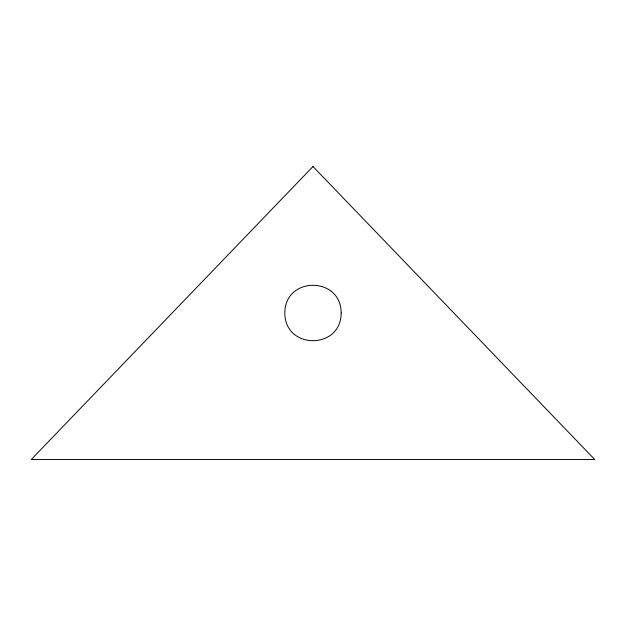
<?xml version="1.0" encoding="UTF-8"?>
<svg xmlns="http://www.w3.org/2000/svg" width="626" height="626" viewBox="0 0 626 626"><rect width="100%" height="100%" fill="white"/><g stroke="black" fill="none" stroke-linecap="round" stroke-linejoin="round"><path stroke-width="0.94" d="M341.162 313.008C341.139 349.934 284.877 349.926 284.814 313.008C284.853 276.066 341.17 276.058 341.162 313.008M312.992 166.524L31.3 459.476L594.7 459.476L312.992 166.524"/></g></svg>
